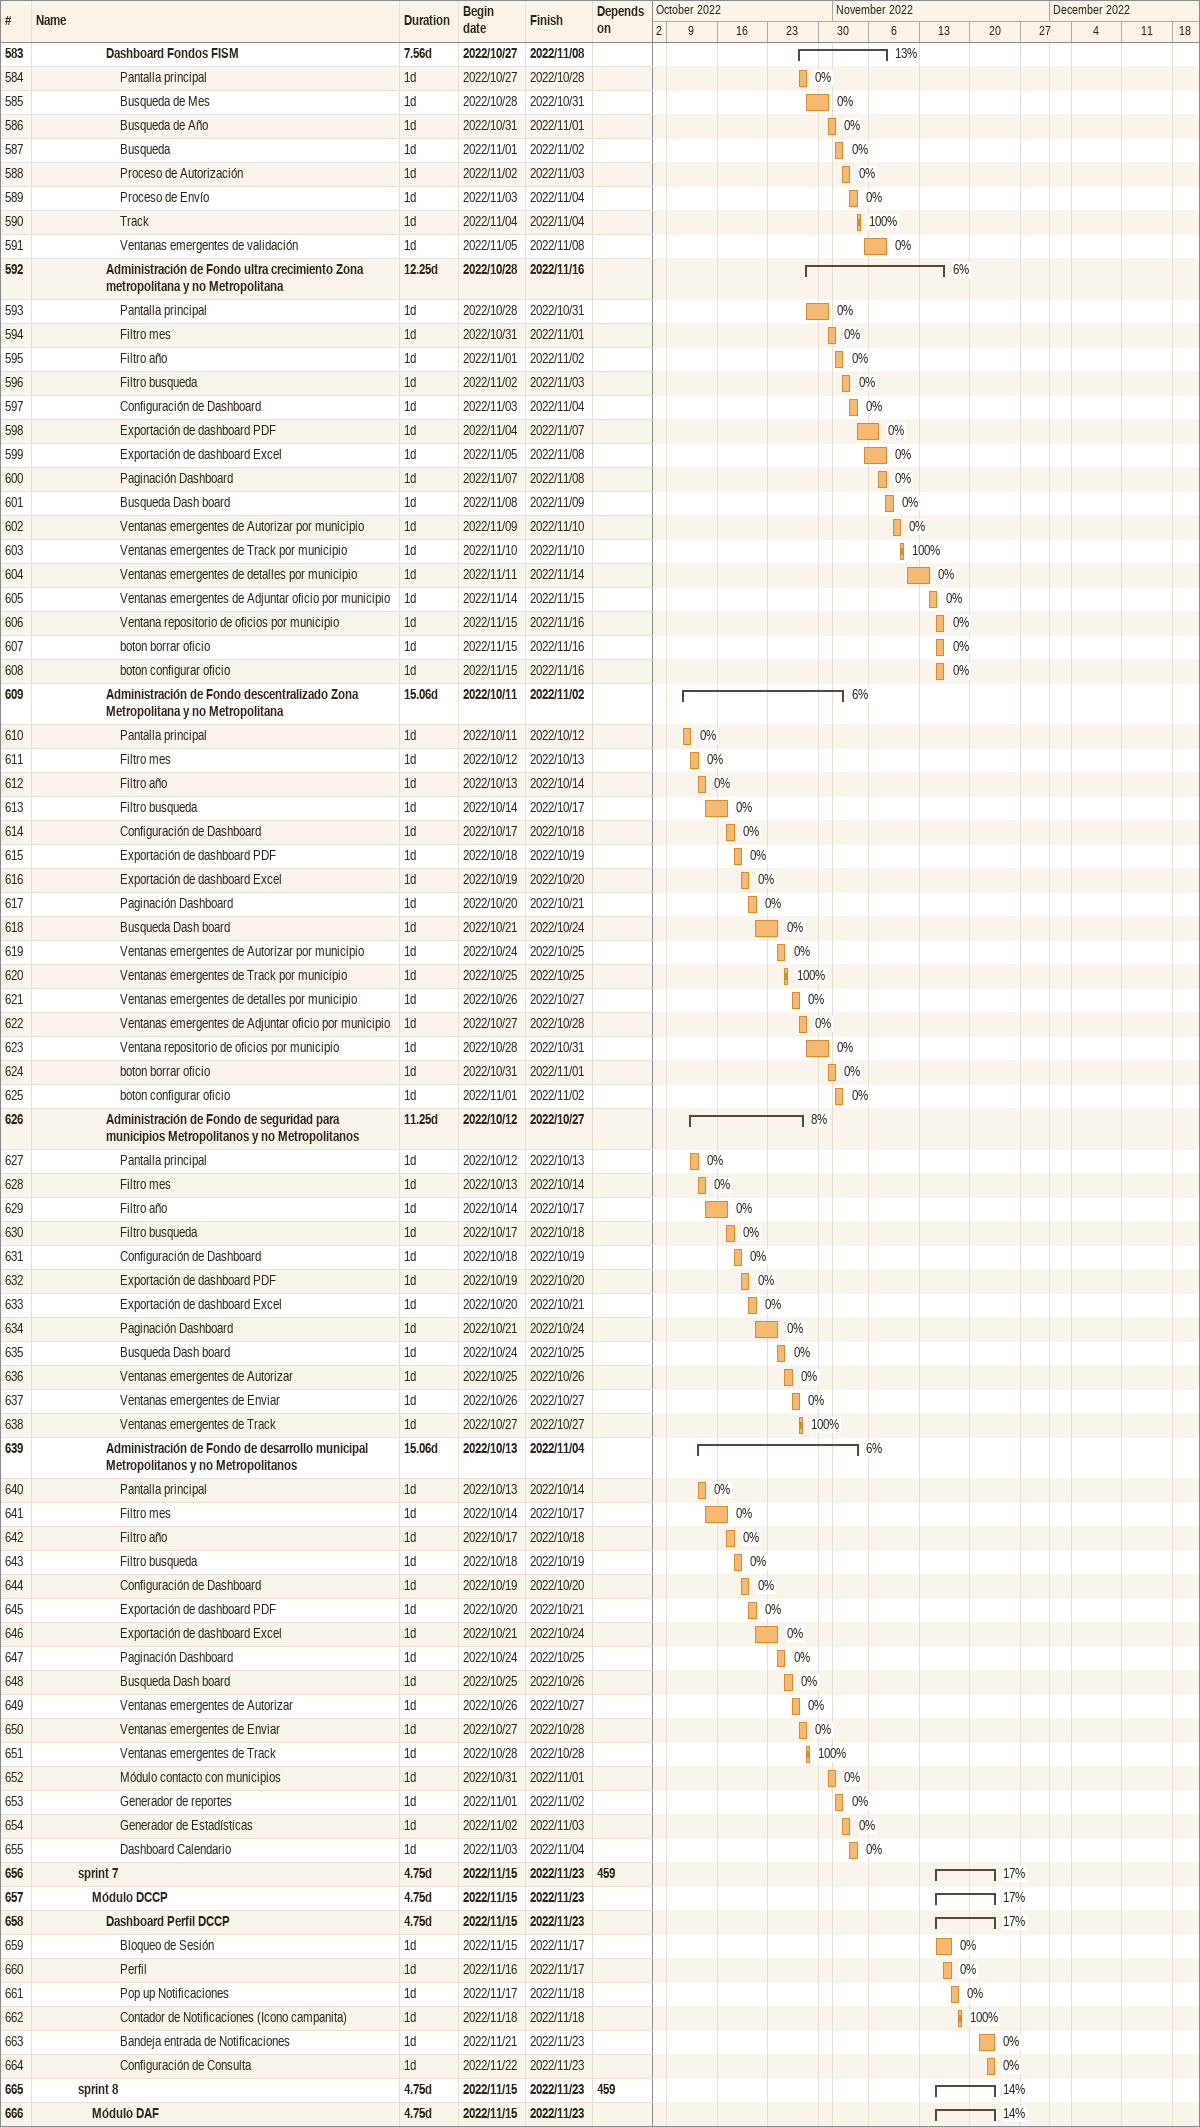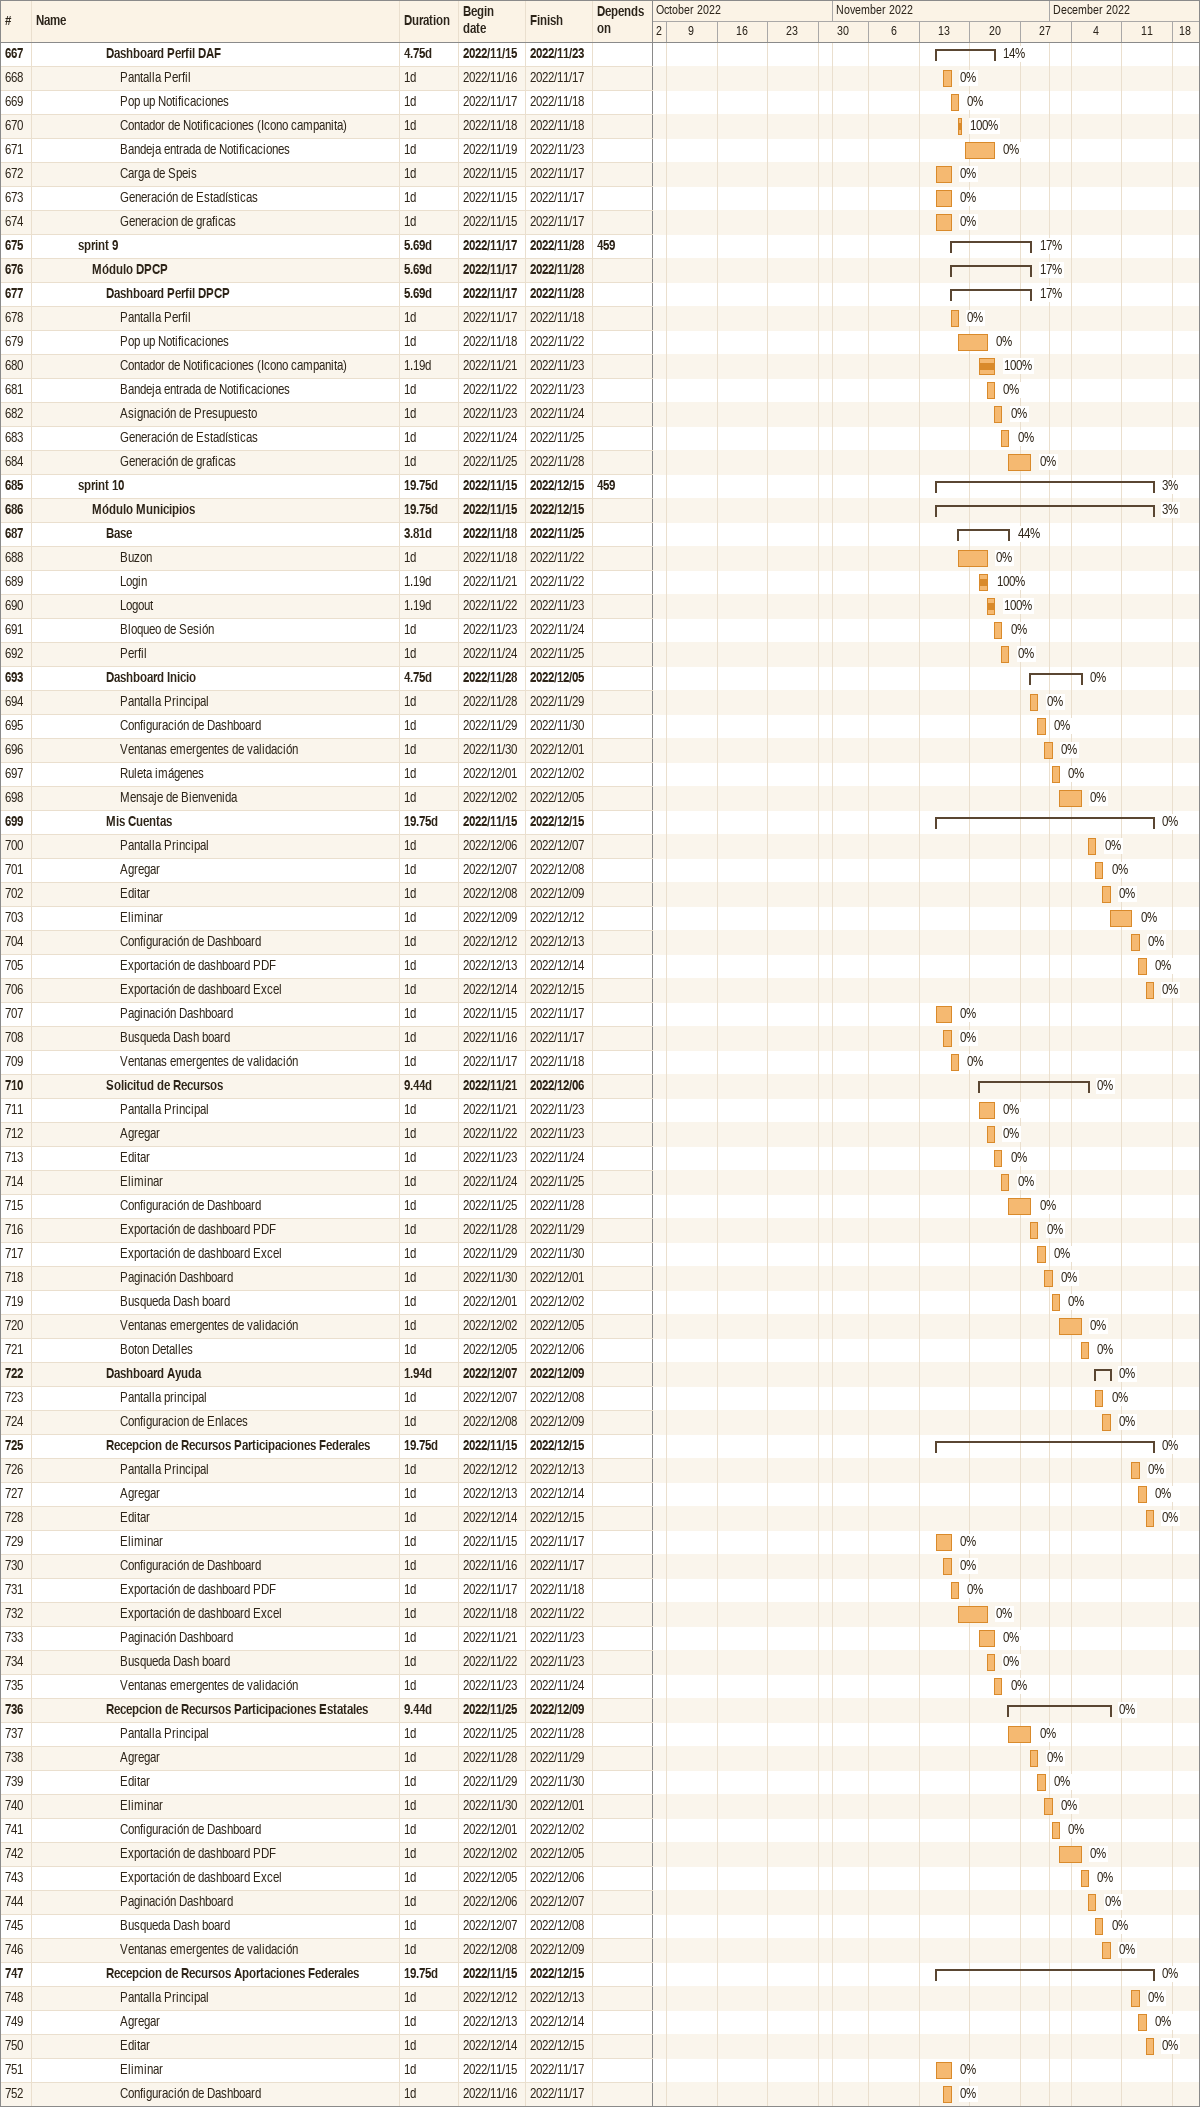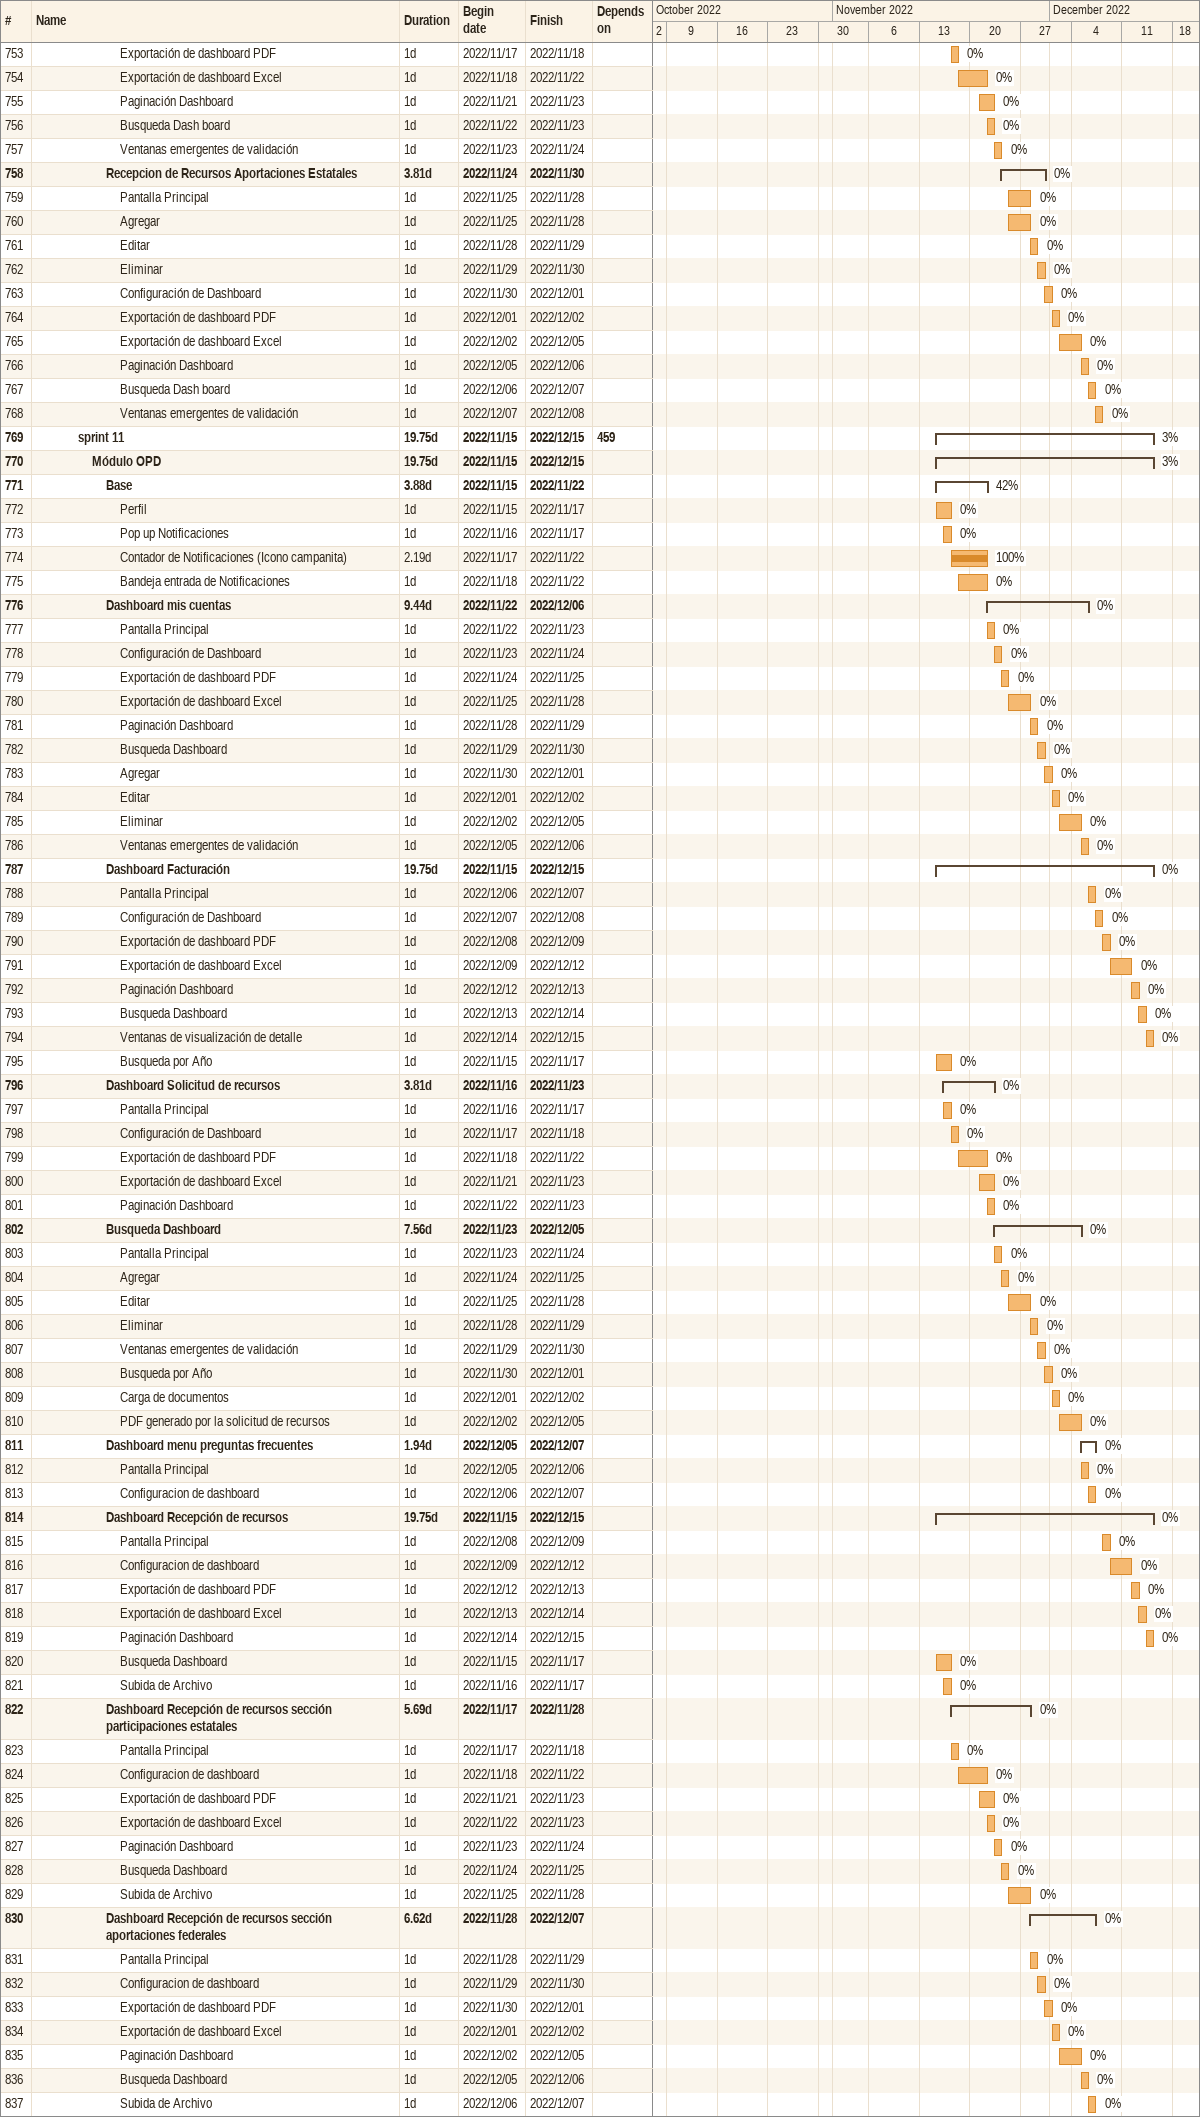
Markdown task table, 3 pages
| ID | Level | Task | Duration | Start | Finish | Predecessors | % complete |
|---|---|---|---|---|---|---|---|
| 583 | 6 | **Dashboard Fondos FISM** | 7.56d | 2022-10-27 | 2022-11-08 |  | 13 |
| 584 | 7 | Pantalla principal | 1d | 2022-10-27 | 2022-10-28 |  | 0 |
| 585 | 7 | Busqueda de Mes | 1d | 2022-10-28 | 2022-10-31 |  | 0 |
| 586 | 7 | Busqueda de Año | 1d | 2022-10-31 | 2022-11-01 |  | 0 |
| 587 | 7 | Busqueda | 1d | 2022-11-01 | 2022-11-02 |  | 0 |
| 588 | 7 | Proceso de Autorización | 1d | 2022-11-02 | 2022-11-03 |  | 0 |
| 589 | 7 | Proceso de Envío | 1d | 2022-11-03 | 2022-11-04 |  | 0 |
| 590 | 7 | Track | 1d | 2022-11-04 | 2022-11-04 |  | 100 |
| 591 | 7 | Ventanas emergentes de validación | 1d | 2022-11-05 | 2022-11-08 |  | 0 |
| 592 | 6 | **Administración de Fondo ultra crecimiento Zona metropolitana y no Metropolitana** | 12.25d | 2022-10-28 | 2022-11-16 |  | 6 |
| 593 | 7 | Pantalla principal | 1d | 2022-10-28 | 2022-10-31 |  | 0 |
| 594 | 7 | Filtro mes | 1d | 2022-10-31 | 2022-11-01 |  | 0 |
| 595 | 7 | Filtro año | 1d | 2022-11-01 | 2022-11-02 |  | 0 |
| 596 | 7 | Filtro busqueda | 1d | 2022-11-02 | 2022-11-03 |  | 0 |
| 597 | 7 | Configuración de Dashboard | 1d | 2022-11-03 | 2022-11-04 |  | 0 |
| 598 | 7 | Exportación de dashboard PDF | 1d | 2022-11-04 | 2022-11-07 |  | 0 |
| 599 | 7 | Exportación de dashboard Excel | 1d | 2022-11-05 | 2022-11-08 |  | 0 |
| 600 | 7 | Paginación Dashboard | 1d | 2022-11-07 | 2022-11-08 |  | 0 |
| 601 | 7 | Busqueda Dash board | 1d | 2022-11-08 | 2022-11-09 |  | 0 |
| 602 | 7 | Ventanas emergentes de Autorizar por municipio | 1d | 2022-11-09 | 2022-11-10 |  | 0 |
| 603 | 7 | Ventanas emergentes de Track por municipio | 1d | 2022-11-10 | 2022-11-10 |  | 100 |
| 604 | 7 | Ventanas emergentes de detalles por municipio | 1d | 2022-11-11 | 2022-11-14 |  | 0 |
| 605 | 7 | Ventanas emergentes de Adjuntar oficio por municipio | 1d | 2022-11-14 | 2022-11-15 |  | 0 |
| 606 | 7 | Ventana repositorio de oficios por municipio | 1d | 2022-11-15 | 2022-11-16 |  | 0 |
| 607 | 7 | boton borrar oficio | 1d | 2022-11-15 | 2022-11-16 |  | 0 |
| 608 | 7 | boton configurar oficio | 1d | 2022-11-15 | 2022-11-16 |  | 0 |
| 609 | 6 | **Administración de Fondo descentralizado Zona Metropolitana y no Metropolitana** | 15.06d | 2022-10-11 | 2022-11-02 |  | 6 |
| 610 | 7 | Pantalla principal | 1d | 2022-10-11 | 2022-10-12 |  | 0 |
| 611 | 7 | Filtro mes | 1d | 2022-10-12 | 2022-10-13 |  | 0 |
| 612 | 7 | Filtro año | 1d | 2022-10-13 | 2022-10-14 |  | 0 |
| 613 | 7 | Filtro busqueda | 1d | 2022-10-14 | 2022-10-17 |  | 0 |
| 614 | 7 | Configuración de Dashboard | 1d | 2022-10-17 | 2022-10-18 |  | 0 |
| 615 | 7 | Exportación de dashboard PDF | 1d | 2022-10-18 | 2022-10-19 |  | 0 |
| 616 | 7 | Exportación de dashboard Excel | 1d | 2022-10-19 | 2022-10-20 |  | 0 |
| 617 | 7 | Paginación Dashboard | 1d | 2022-10-20 | 2022-10-21 |  | 0 |
| 618 | 7 | Busqueda Dash board | 1d | 2022-10-21 | 2022-10-24 |  | 0 |
| 619 | 7 | Ventanas emergentes de Autorizar por municipio | 1d | 2022-10-24 | 2022-10-25 |  | 0 |
| 620 | 7 | Ventanas emergentes de Track por municipio | 1d | 2022-10-25 | 2022-10-25 |  | 100 |
| 621 | 7 | Ventanas emergentes de detalles por municipio | 1d | 2022-10-26 | 2022-10-27 |  | 0 |
| 622 | 7 | Ventanas emergentes de Adjuntar oficio por municipio | 1d | 2022-10-27 | 2022-10-28 |  | 0 |
| 623 | 7 | Ventana repositorio de oficios por municipio | 1d | 2022-10-28 | 2022-10-31 |  | 0 |
| 624 | 7 | boton borrar oficio | 1d | 2022-10-31 | 2022-11-01 |  | 0 |
| 625 | 7 | boton configurar oficio | 1d | 2022-11-01 | 2022-11-02 |  | 0 |
| 626 | 6 | **Administración de Fondo de seguridad para municipios Metropolitanos y no Metropolitanos** | 11.25d | 2022-10-12 | 2022-10-27 |  | 8 |
| 627 | 7 | Pantalla principal | 1d | 2022-10-12 | 2022-10-13 |  | 0 |
| 628 | 7 | Filtro mes | 1d | 2022-10-13 | 2022-10-14 |  | 0 |
| 629 | 7 | Filtro año | 1d | 2022-10-14 | 2022-10-17 |  | 0 |
| 630 | 7 | Filtro busqueda | 1d | 2022-10-17 | 2022-10-18 |  | 0 |
| 631 | 7 | Configuración de Dashboard | 1d | 2022-10-18 | 2022-10-19 |  | 0 |
| 632 | 7 | Exportación de dashboard PDF | 1d | 2022-10-19 | 2022-10-20 |  | 0 |
| 633 | 7 | Exportación de dashboard Excel | 1d | 2022-10-20 | 2022-10-21 |  | 0 |
| 634 | 7 | Paginación Dashboard | 1d | 2022-10-21 | 2022-10-24 |  | 0 |
| 635 | 7 | Busqueda Dash board | 1d | 2022-10-24 | 2022-10-25 |  | 0 |
| 636 | 7 | Ventanas emergentes de Autorizar | 1d | 2022-10-25 | 2022-10-26 |  | 0 |
| 637 | 7 | Ventanas emergentes de Enviar | 1d | 2022-10-26 | 2022-10-27 |  | 0 |
| 638 | 7 | Ventanas emergentes de Track | 1d | 2022-10-27 | 2022-10-27 |  | 100 |
| 639 | 6 | **Administración de Fondo de desarrollo municipal Metropolitanos y no Metropolitanos** | 15.06d | 2022-10-13 | 2022-11-04 |  | 6 |
| 640 | 7 | Pantalla principal | 1d | 2022-10-13 | 2022-10-14 |  | 0 |
| 641 | 7 | Filtro mes | 1d | 2022-10-14 | 2022-10-17 |  | 0 |
| 642 | 7 | Filtro año | 1d | 2022-10-17 | 2022-10-18 |  | 0 |
| 643 | 7 | Filtro busqueda | 1d | 2022-10-18 | 2022-10-19 |  | 0 |
| 644 | 7 | Configuración de Dashboard | 1d | 2022-10-19 | 2022-10-20 |  | 0 |
| 645 | 7 | Exportación de dashboard PDF | 1d | 2022-10-20 | 2022-10-21 |  | 0 |
| 646 | 7 | Exportación de dashboard Excel | 1d | 2022-10-21 | 2022-10-24 |  | 0 |
| 647 | 7 | Paginación Dashboard | 1d | 2022-10-24 | 2022-10-25 |  | 0 |
| 648 | 7 | Busqueda Dash board | 1d | 2022-10-25 | 2022-10-26 |  | 0 |
| 649 | 7 | Ventanas emergentes de Autorizar | 1d | 2022-10-26 | 2022-10-27 |  | 0 |
| 650 | 7 | Ventanas emergentes de Enviar | 1d | 2022-10-27 | 2022-10-28 |  | 0 |
| 651 | 7 | Ventanas emergentes de Track | 1d | 2022-10-28 | 2022-10-28 |  | 100 |
| 652 | 7 | Módulo contacto con municipios | 1d | 2022-10-31 | 2022-11-01 |  | 0 |
| 653 | 7 | Generador de reportes | 1d | 2022-11-01 | 2022-11-02 |  | 0 |
| 654 | 7 | Generador de Estadísticas | 1d | 2022-11-02 | 2022-11-03 |  | 0 |
| 655 | 7 | Dashboard Calendario | 1d | 2022-11-03 | 2022-11-04 |  | 0 |
| 656 | 4 | **sprint 7** | 4.75d | 2022-11-15 | 2022-11-23 | 459 | 17 |
| 657 | 5 | **Módulo DCCP** | 4.75d | 2022-11-15 | 2022-11-23 |  | 17 |
| 658 | 6 | **Dashboard Perfil DCCP** | 4.75d | 2022-11-15 | 2022-11-23 |  | 17 |
| 659 | 7 | Bloqueo de Sesión | 1d | 2022-11-15 | 2022-11-17 |  | 0 |
| 660 | 7 | Perfil | 1d | 2022-11-16 | 2022-11-17 |  | 0 |
| 661 | 7 | Pop up Notificaciones | 1d | 2022-11-17 | 2022-11-18 |  | 0 |
| 662 | 7 | Contador de Notificaciones (Icono campanita) | 1d | 2022-11-18 | 2022-11-18 |  | 100 |
| 663 | 7 | Bandeja entrada de Notificaciones | 1d | 2022-11-21 | 2022-11-23 |  | 0 |
| 664 | 7 | Configuración de Consulta | 1d | 2022-11-22 | 2022-11-23 |  | 0 |
| 665 | 4 | **sprint 8** | 4.75d | 2022-11-15 | 2022-11-23 | 459 | 14 |
| 666 | 5 | **Módulo DAF** | 4.75d | 2022-11-15 | 2022-11-23 |  | 14 |
| 667 | 6 | **Dashboard Perfil DAF** | 4.75d | 2022-11-15 | 2022-11-23 |  | 14 |
| 668 | 7 | Pantalla Perfil | 1d | 2022-11-16 | 2022-11-17 |  | 0 |
| 669 | 7 | Pop up Notificaciones | 1d | 2022-11-17 | 2022-11-18 |  | 0 |
| 670 | 7 | Contador de Notificaciones (Icono campanita) | 1d | 2022-11-18 | 2022-11-18 |  | 100 |
| 671 | 7 | Bandeja entrada de Notificaciones | 1d | 2022-11-19 | 2022-11-23 |  | 0 |
| 672 | 7 | Carga de Speis | 1d | 2022-11-15 | 2022-11-17 |  | 0 |
| 673 | 7 | Generación de Estadísticas | 1d | 2022-11-15 | 2022-11-17 |  | 0 |
| 674 | 7 | Generacion de graficas | 1d | 2022-11-15 | 2022-11-17 |  | 0 |
| 675 | 4 | **sprint 9** | 5.69d | 2022-11-17 | 2022-11-28 | 459 | 17 |
| 676 | 5 | **Módulo DPCP** | 5.69d | 2022-11-17 | 2022-11-28 |  | 17 |
| 677 | 6 | **Dashboard Perfil DPCP** | 5.69d | 2022-11-17 | 2022-11-28 |  | 17 |
| 678 | 7 | Pantalla Perfil | 1d | 2022-11-17 | 2022-11-18 |  | 0 |
| 679 | 7 | Pop up Notificaciones | 1d | 2022-11-18 | 2022-11-22 |  | 0 |
| 680 | 7 | Contador de Notificaciones (Icono campanita) | 1.19d | 2022-11-21 | 2022-11-23 |  | 100 |
| 681 | 7 | Bandeja entrada de Notificaciones | 1d | 2022-11-22 | 2022-11-23 |  | 0 |
| 682 | 7 | Asignación de Presupuesto | 1d | 2022-11-23 | 2022-11-24 |  | 0 |
| 683 | 7 | Generación de Estadísticas | 1d | 2022-11-24 | 2022-11-25 |  | 0 |
| 684 | 7 | Generación de graficas | 1d | 2022-11-25 | 2022-11-28 |  | 0 |
| 685 | 4 | **sprint 10** | 19.75d | 2022-11-15 | 2022-12-15 | 459 | 3 |
| 686 | 5 | **Módulo Municipios** | 19.75d | 2022-11-15 | 2022-12-15 |  | 3 |
| 687 | 6 | **Base** | 3.81d | 2022-11-18 | 2022-11-25 |  | 44 |
| 688 | 7 | Buzon | 1d | 2022-11-18 | 2022-11-22 |  | 0 |
| 689 | 7 | Login | 1.19d | 2022-11-21 | 2022-11-22 |  | 100 |
| 690 | 7 | Logout | 1.19d | 2022-11-22 | 2022-11-23 |  | 100 |
| 691 | 7 | Bloqueo de Sesión | 1d | 2022-11-23 | 2022-11-24 |  | 0 |
| 692 | 7 | Perfil | 1d | 2022-11-24 | 2022-11-25 |  | 0 |
| 693 | 6 | **Dashboard Inicio** | 4.75d | 2022-11-28 | 2022-12-05 |  | 0 |
| 694 | 7 | Pantalla Principal | 1d | 2022-11-28 | 2022-11-29 |  | 0 |
| 695 | 7 | Configuración de Dashboard | 1d | 2022-11-29 | 2022-11-30 |  | 0 |
| 696 | 7 | Ventanas emergentes de validación | 1d | 2022-11-30 | 2022-12-01 |  | 0 |
| 697 | 7 | Ruleta imágenes | 1d | 2022-12-01 | 2022-12-02 |  | 0 |
| 698 | 7 | Mensaje de Bienvenida | 1d | 2022-12-02 | 2022-12-05 |  | 0 |
| 699 | 6 | **Mis Cuentas** | 19.75d | 2022-11-15 | 2022-12-15 |  | 0 |
| 700 | 7 | Pantalla Principal | 1d | 2022-12-06 | 2022-12-07 |  | 0 |
| 701 | 7 | Agregar | 1d | 2022-12-07 | 2022-12-08 |  | 0 |
| 702 | 7 | Editar | 1d | 2022-12-08 | 2022-12-09 |  | 0 |
| 703 | 7 | Eliminar | 1d | 2022-12-09 | 2022-12-12 |  | 0 |
| 704 | 7 | Configuración de Dashboard | 1d | 2022-12-12 | 2022-12-13 |  | 0 |
| 705 | 7 | Exportación de dashboard PDF | 1d | 2022-12-13 | 2022-12-14 |  | 0 |
| 706 | 7 | Exportación de dashboard Excel | 1d | 2022-12-14 | 2022-12-15 |  | 0 |
| 707 | 7 | Paginación Dashboard | 1d | 2022-11-15 | 2022-11-17 |  | 0 |
| 708 | 7 | Busqueda Dash board | 1d | 2022-11-16 | 2022-11-17 |  | 0 |
| 709 | 7 | Ventanas emergentes de validación | 1d | 2022-11-17 | 2022-11-18 |  | 0 |
| 710 | 6 | **Solicitud de Recursos** | 9.44d | 2022-11-21 | 2022-12-06 |  | 0 |
| 711 | 7 | Pantalla Principal | 1d | 2022-11-21 | 2022-11-23 |  | 0 |
| 712 | 7 | Agregar | 1d | 2022-11-22 | 2022-11-23 |  | 0 |
| 713 | 7 | Editar | 1d | 2022-11-23 | 2022-11-24 |  | 0 |
| 714 | 7 | Eliminar | 1d | 2022-11-24 | 2022-11-25 |  | 0 |
| 715 | 7 | Configuración de Dashboard | 1d | 2022-11-25 | 2022-11-28 |  | 0 |
| 716 | 7 | Exportación de dashboard PDF | 1d | 2022-11-28 | 2022-11-29 |  | 0 |
| 717 | 7 | Exportación de dashboard Excel | 1d | 2022-11-29 | 2022-11-30 |  | 0 |
| 718 | 7 | Paginación Dashboard | 1d | 2022-11-30 | 2022-12-01 |  | 0 |
| 719 | 7 | Busqueda Dash board | 1d | 2022-12-01 | 2022-12-02 |  | 0 |
| 720 | 7 | Ventanas emergentes de validación | 1d | 2022-12-02 | 2022-12-05 |  | 0 |
| 721 | 7 | Boton Detalles | 1d | 2022-12-05 | 2022-12-06 |  | 0 |
| 722 | 6 | **Dashboard Ayuda** | 1.94d | 2022-12-07 | 2022-12-09 |  | 0 |
| 723 | 7 | Pantalla principal | 1d | 2022-12-07 | 2022-12-08 |  | 0 |
| 724 | 7 | Configuracion de Enlaces | 1d | 2022-12-08 | 2022-12-09 |  | 0 |
| 725 | 6 | **Recepcion de Recursos Participaciones Federales** | 19.75d | 2022-11-15 | 2022-12-15 |  | 0 |
| 726 | 7 | Pantalla Principal | 1d | 2022-12-12 | 2022-12-13 |  | 0 |
| 727 | 7 | Agregar | 1d | 2022-12-13 | 2022-12-14 |  | 0 |
| 728 | 7 | Editar | 1d | 2022-12-14 | 2022-12-15 |  | 0 |
| 729 | 7 | Eliminar | 1d | 2022-11-15 | 2022-11-17 |  | 0 |
| 730 | 7 | Configuración de Dashboard | 1d | 2022-11-16 | 2022-11-17 |  | 0 |
| 731 | 7 | Exportación de dashboard PDF | 1d | 2022-11-17 | 2022-11-18 |  | 0 |
| 732 | 7 | Exportación de dashboard Excel | 1d | 2022-11-18 | 2022-11-22 |  | 0 |
| 733 | 7 | Paginación Dashboard | 1d | 2022-11-21 | 2022-11-23 |  | 0 |
| 734 | 7 | Busqueda Dash board | 1d | 2022-11-22 | 2022-11-23 |  | 0 |
| 735 | 7 | Ventanas emergentes de validación | 1d | 2022-11-23 | 2022-11-24 |  | 0 |
| 736 | 6 | **Recepcion de Recursos Participaciones Estatales** | 9.44d | 2022-11-25 | 2022-12-09 |  | 0 |
| 737 | 7 | Pantalla Principal | 1d | 2022-11-25 | 2022-11-28 |  | 0 |
| 738 | 7 | Agregar | 1d | 2022-11-28 | 2022-11-29 |  | 0 |
| 739 | 7 | Editar | 1d | 2022-11-29 | 2022-11-30 |  | 0 |
| 740 | 7 | Eliminar | 1d | 2022-11-30 | 2022-12-01 |  | 0 |
| 741 | 7 | Configuración de Dashboard | 1d | 2022-12-01 | 2022-12-02 |  | 0 |
| 742 | 7 | Exportación de dashboard PDF | 1d | 2022-12-02 | 2022-12-05 |  | 0 |
| 743 | 7 | Exportación de dashboard Excel | 1d | 2022-12-05 | 2022-12-06 |  | 0 |
| 744 | 7 | Paginación Dashboard | 1d | 2022-12-06 | 2022-12-07 |  | 0 |
| 745 | 7 | Busqueda Dash board | 1d | 2022-12-07 | 2022-12-08 |  | 0 |
| 746 | 7 | Ventanas emergentes de validación | 1d | 2022-12-08 | 2022-12-09 |  | 0 |
| 747 | 6 | **Recepcion de Recursos Aportaciones Federales** | 19.75d | 2022-11-15 | 2022-12-15 |  | 0 |
| 748 | 7 | Pantalla Principal | 1d | 2022-12-12 | 2022-12-13 |  | 0 |
| 749 | 7 | Agregar | 1d | 2022-12-13 | 2022-12-14 |  | 0 |
| 750 | 7 | Editar | 1d | 2022-12-14 | 2022-12-15 |  | 0 |
| 751 | 7 | Eliminar | 1d | 2022-11-15 | 2022-11-17 |  | 0 |
| 752 | 7 | Configuración de Dashboard | 1d | 2022-11-16 | 2022-11-17 |  | 0 |
| 753 | 7 | Exportación de dashboard PDF | 1d | 2022-11-17 | 2022-11-18 |  | 0 |
| 754 | 7 | Exportación de dashboard Excel | 1d | 2022-11-18 | 2022-11-22 |  | 0 |
| 755 | 7 | Paginación Dashboard | 1d | 2022-11-21 | 2022-11-23 |  | 0 |
| 756 | 7 | Busqueda Dash board | 1d | 2022-11-22 | 2022-11-23 |  | 0 |
| 757 | 7 | Ventanas emergentes de validación | 1d | 2022-11-23 | 2022-11-24 |  | 0 |
| 758 | 6 | **Recepcion de Recursos Aportaciones Estatales** | 3.81d | 2022-11-24 | 2022-11-30 |  | 0 |
| 759 | 7 | Pantalla Principal | 1d | 2022-11-25 | 2022-11-28 |  | 0 |
| 760 | 7 | Agregar | 1d | 2022-11-25 | 2022-11-28 |  | 0 |
| 761 | 7 | Editar | 1d | 2022-11-28 | 2022-11-29 |  | 0 |
| 762 | 7 | Eliminar | 1d | 2022-11-29 | 2022-11-30 |  | 0 |
| 763 | 7 | Configuración de Dashboard | 1d | 2022-11-30 | 2022-12-01 |  | 0 |
| 764 | 7 | Exportación de dashboard PDF | 1d | 2022-12-01 | 2022-12-02 |  | 0 |
| 765 | 7 | Exportación de dashboard Excel | 1d | 2022-12-02 | 2022-12-05 |  | 0 |
| 766 | 7 | Paginación Dashboard | 1d | 2022-12-05 | 2022-12-06 |  | 0 |
| 767 | 7 | Busqueda Dash board | 1d | 2022-12-06 | 2022-12-07 |  | 0 |
| 768 | 7 | Ventanas emergentes de validación | 1d | 2022-12-07 | 2022-12-08 |  | 0 |
| 769 | 4 | **sprint 11** | 19.75d | 2022-11-15 | 2022-12-15 | 459 | 3 |
| 770 | 5 | **Módulo OPD** | 19.75d | 2022-11-15 | 2022-12-15 |  | 3 |
| 771 | 6 | **Base** | 3.88d | 2022-11-15 | 2022-11-22 |  | 42 |
| 772 | 7 | Perfil | 1d | 2022-11-15 | 2022-11-17 |  | 0 |
| 773 | 7 | Pop up Notificaciones | 1d | 2022-11-16 | 2022-11-17 |  | 0 |
| 774 | 7 | Contador de Notificaciones (Icono campanita) | 2.19d | 2022-11-17 | 2022-11-22 |  | 100 |
| 775 | 7 | Bandeja entrada de Notificaciones | 1d | 2022-11-18 | 2022-11-22 |  | 0 |
| 776 | 6 | **Dashboard mis cuentas** | 9.44d | 2022-11-22 | 2022-12-06 |  | 0 |
| 777 | 7 | Pantalla Principal | 1d | 2022-11-22 | 2022-11-23 |  | 0 |
| 778 | 7 | Configuración de Dashboard | 1d | 2022-11-23 | 2022-11-24 |  | 0 |
| 779 | 7 | Exportación de dashboard PDF | 1d | 2022-11-24 | 2022-11-25 |  | 0 |
| 780 | 7 | Exportación de dashboard Excel | 1d | 2022-11-25 | 2022-11-28 |  | 0 |
| 781 | 7 | Paginación Dashboard | 1d | 2022-11-28 | 2022-11-29 |  | 0 |
| 782 | 7 | Busqueda Dashboard | 1d | 2022-11-29 | 2022-11-30 |  | 0 |
| 783 | 7 | Agregar | 1d | 2022-11-30 | 2022-12-01 |  | 0 |
| 784 | 7 | Editar | 1d | 2022-12-01 | 2022-12-02 |  | 0 |
| 785 | 7 | Eliminar | 1d | 2022-12-02 | 2022-12-05 |  | 0 |
| 786 | 7 | Ventanas emergentes de validación | 1d | 2022-12-05 | 2022-12-06 |  | 0 |
| 787 | 6 | **Dashboard Facturación** | 19.75d | 2022-11-15 | 2022-12-15 |  | 0 |
| 788 | 7 | Pantalla Principal | 1d | 2022-12-06 | 2022-12-07 |  | 0 |
| 789 | 7 | Configuración de Dashboard | 1d | 2022-12-07 | 2022-12-08 |  | 0 |
| 790 | 7 | Exportación de dashboard PDF | 1d | 2022-12-08 | 2022-12-09 |  | 0 |
| 791 | 7 | Exportación de dashboard Excel | 1d | 2022-12-09 | 2022-12-12 |  | 0 |
| 792 | 7 | Paginación Dashboard | 1d | 2022-12-12 | 2022-12-13 |  | 0 |
| 793 | 7 | Busqueda Dashboard | 1d | 2022-12-13 | 2022-12-14 |  | 0 |
| 794 | 7 | Ventanas de visualización de detalle | 1d | 2022-12-14 | 2022-12-15 |  | 0 |
| 795 | 7 | Busqueda por Año | 1d | 2022-11-15 | 2022-11-17 |  | 0 |
| 796 | 6 | **Dashboard Solicitud de recursos** | 3.81d | 2022-11-16 | 2022-11-23 |  | 0 |
| 797 | 7 | Pantalla Principal | 1d | 2022-11-16 | 2022-11-17 |  | 0 |
| 798 | 7 | Configuración de Dashboard | 1d | 2022-11-17 | 2022-11-18 |  | 0 |
| 799 | 7 | Exportación de dashboard PDF | 1d | 2022-11-18 | 2022-11-22 |  | 0 |
| 800 | 7 | Exportación de dashboard Excel | 1d | 2022-11-21 | 2022-11-23 |  | 0 |
| 801 | 7 | Paginación Dashboard | 1d | 2022-11-22 | 2022-11-23 |  | 0 |
| 802 | 6 | **Busqueda Dashboard** | 7.56d | 2022-11-23 | 2022-12-05 |  | 0 |
| 803 | 7 | Pantalla Principal | 1d | 2022-11-23 | 2022-11-24 |  | 0 |
| 804 | 7 | Agregar | 1d | 2022-11-24 | 2022-11-25 |  | 0 |
| 805 | 7 | Editar | 1d | 2022-11-25 | 2022-11-28 |  | 0 |
| 806 | 7 | Eliminar | 1d | 2022-11-28 | 2022-11-29 |  | 0 |
| 807 | 7 | Ventanas emergentes de validación | 1d | 2022-11-29 | 2022-11-30 |  | 0 |
| 808 | 7 | Busqueda por Año | 1d | 2022-11-30 | 2022-12-01 |  | 0 |
| 809 | 7 | Carga de documentos | 1d | 2022-12-01 | 2022-12-02 |  | 0 |
| 810 | 7 | PDF generado por la solicitud de recursos | 1d | 2022-12-02 | 2022-12-05 |  | 0 |
| 811 | 6 | **Dashboard menu preguntas frecuentes** | 1.94d | 2022-12-05 | 2022-12-07 |  | 0 |
| 812 | 7 | Pantalla Principal | 1d | 2022-12-05 | 2022-12-06 |  | 0 |
| 813 | 7 | Configuracion de dashboard | 1d | 2022-12-06 | 2022-12-07 |  | 0 |
| 814 | 6 | **Dashboard Recepción de recursos** | 19.75d | 2022-11-15 | 2022-12-15 |  | 0 |
| 815 | 7 | Pantalla Principal | 1d | 2022-12-08 | 2022-12-09 |  | 0 |
| 816 | 7 | Configuracion de dashboard | 1d | 2022-12-09 | 2022-12-12 |  | 0 |
| 817 | 7 | Exportación de dashboard PDF | 1d | 2022-12-12 | 2022-12-13 |  | 0 |
| 818 | 7 | Exportación de dashboard Excel | 1d | 2022-12-13 | 2022-12-14 |  | 0 |
| 819 | 7 | Paginación Dashboard | 1d | 2022-12-14 | 2022-12-15 |  | 0 |
| 820 | 7 | Busqueda Dashboard | 1d | 2022-11-15 | 2022-11-17 |  | 0 |
| 821 | 7 | Subida de Archivo | 1d | 2022-11-16 | 2022-11-17 |  | 0 |
| 822 | 6 | **Dashboard Recepción de recursos sección participaciones estatales** | 5.69d | 2022-11-17 | 2022-11-28 |  | 0 |
| 823 | 7 | Pantalla Principal | 1d | 2022-11-17 | 2022-11-18 |  | 0 |
| 824 | 7 | Configuracion de dashboard | 1d | 2022-11-18 | 2022-11-22 |  | 0 |
| 825 | 7 | Exportación de dashboard PDF | 1d | 2022-11-21 | 2022-11-23 |  | 0 |
| 826 | 7 | Exportación de dashboard Excel | 1d | 2022-11-22 | 2022-11-23 |  | 0 |
| 827 | 7 | Paginación Dashboard | 1d | 2022-11-23 | 2022-11-24 |  | 0 |
| 828 | 7 | Busqueda Dashboard | 1d | 2022-11-24 | 2022-11-25 |  | 0 |
| 829 | 7 | Subida de Archivo | 1d | 2022-11-25 | 2022-11-28 |  | 0 |
| 830 | 6 | **Dashboard Recepción de recursos sección aportaciones federales** | 6.62d | 2022-11-28 | 2022-12-07 |  | 0 |
| 831 | 7 | Pantalla Principal | 1d | 2022-11-28 | 2022-11-29 |  | 0 |
| 832 | 7 | Configuracion de dashboard | 1d | 2022-11-29 | 2022-11-30 |  | 0 |
| 833 | 7 | Exportación de dashboard PDF | 1d | 2022-11-30 | 2022-12-01 |  | 0 |
| 834 | 7 | Exportación de dashboard Excel | 1d | 2022-12-01 | 2022-12-02 |  | 0 |
| 835 | 7 | Paginación Dashboard | 1d | 2022-12-02 | 2022-12-05 |  | 0 |
| 836 | 7 | Busqueda Dashboard | 1d | 2022-12-05 | 2022-12-06 |  | 0 |
| 837 | 7 | Subida de Archivo | 1d | 2022-12-06 | 2022-12-07 |  | 0 |
